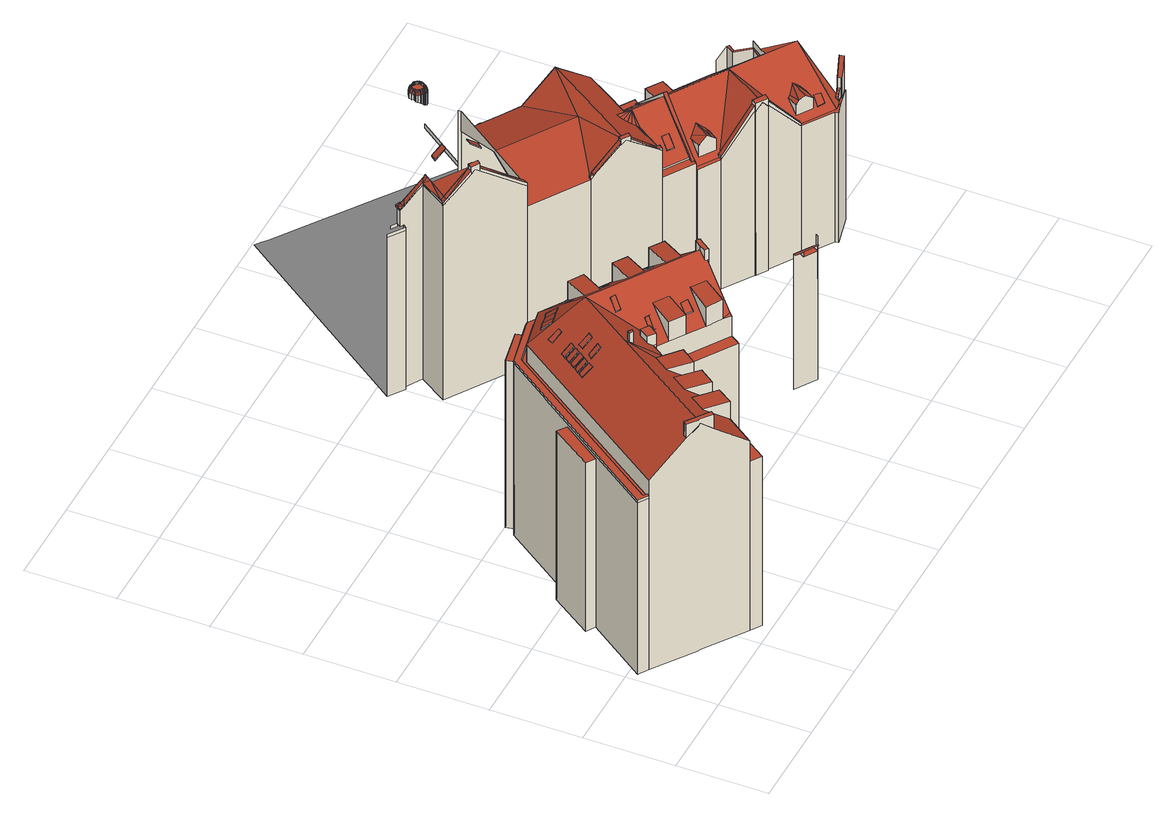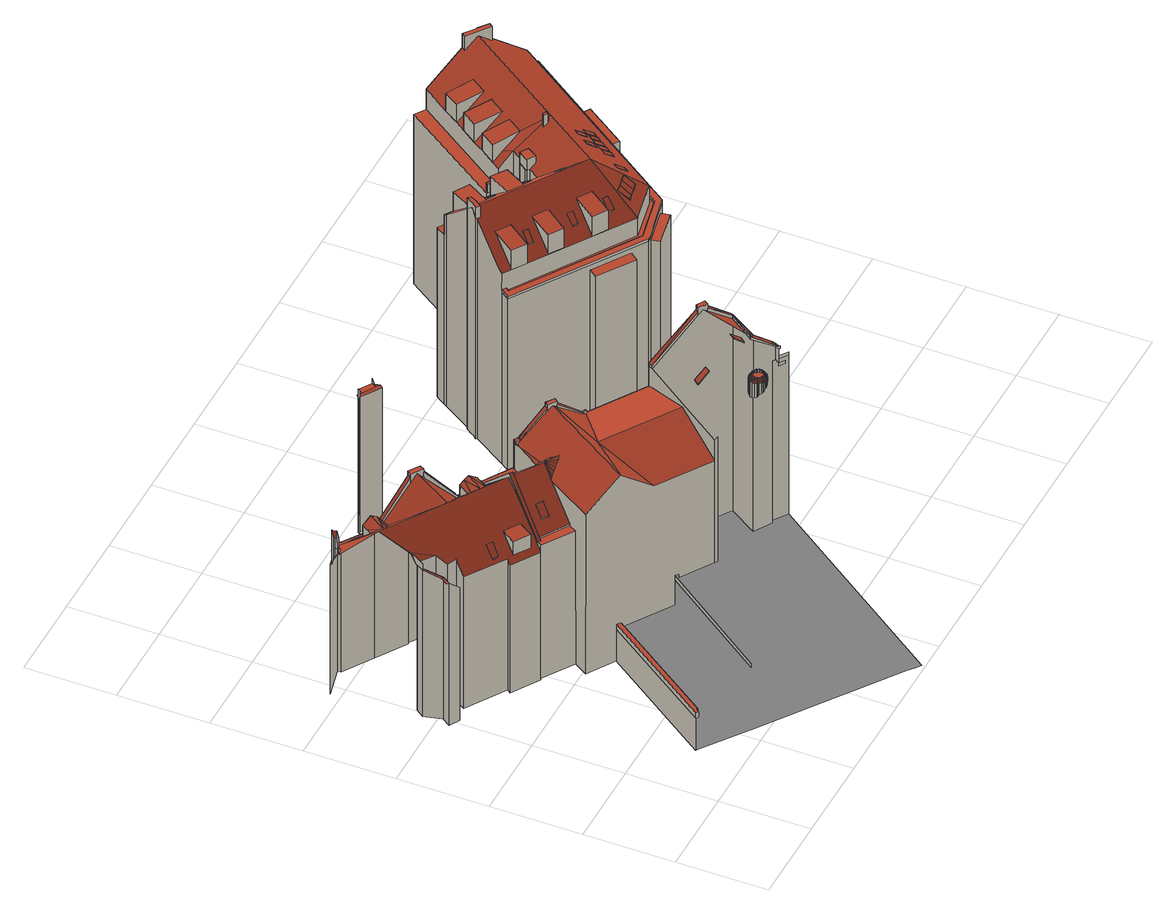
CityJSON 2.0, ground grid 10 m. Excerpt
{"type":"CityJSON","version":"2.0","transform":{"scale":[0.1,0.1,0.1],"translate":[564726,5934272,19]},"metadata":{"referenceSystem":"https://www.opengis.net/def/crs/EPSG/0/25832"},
"CityObjects":{
"building1":{"type":"Building","attributes":{"Grundfläche 2D":"486.842414","Grundhöhe NN":"19.525"},"children":["building1-1","building1-2","building1-3","building1-4","building1-5","building1-6","building1-7","building1-8","building1-9","building1-10","building1-11","building1-12","building1-13","building1-14","building1-15","building1-16","building1-17","building1-18","building1-19","building1-20","building1-21","building1-22","building1-23","building1-24","building1-25","building1-26","building1-27","building1-28","building1-29","building1-30"],"geometry":[{"type":"Solid","lod":"3","boundaries":[[[[0,1,2,3,4,5,6,7,8,9,10,11,12,13,14,15,16,17,18]],[[19,20,21]],[[22,23,24,25,26,21,20,27,28,29,30,31,32,33]],[[34,35,36,29]],[[29,36,37,38,39,31,30]],[[40,31,39]],[[40,41,42,43,44,45,46,47,31]],[[48,49,50,47,46,45,51,52,53,54]],[[50,55,56,57,58]],[[47,50,58,57]],[[59,60,61,62,63]],[[60,59,32,31,47,57]],[[64,65,66,67,68,69,70,71,72,73]],[[74,75,76,77,78,79]],[[80,81,82,83]],[[84,85,86,87,88,89,90]],[[91,92,93,94]],[[95,96,97,98]],[[59,33,32]],[[63,62,23,22]],[[33,59,63,22]],[[99,100,101,102,8,7,6,5]],[[71,70,10,9]],[[70,69,11,10]],[[69,68,67,13,12,11]],[[65,15,14,13,67,66]],[[65,64,16,15]],[[103,104,105,0,18,17]],[[105,106,107,2,1,0]],[[107,108,109,4,3,2]],[[109,99,5,4]],[[19,21,26,25,24,23,88,87,86]],[[19,86,110,111,20]],[[27,20,111,112]],[[28,27,112,113]],[[114,115,35,34,29,28,113,116]],[[36,35,115,117]],[[103,17,38,37,36,117,118]],[[64,73,39,38,17,16]],[[39,73,72,40]],[[9,8,42,41,40,72,71]],[[119,77,52,51,45,44,43,42,8,102,120,121,122]],[[75,123,56,55,50,49,48,54,53,52,77,76]],[[56,123,75,124,125,57]],[[60,57,125,126]],[[61,60,126,127]],[[23,62,61,127,128,88]],[[83,82,129,130]],[[80,83,130,131]],[[81,80,131,132]],[[133,90,89,88,128,134]],[[84,90,133,135]],[[86,85,84,135,136,110]],[[93,92,137,138]],[[94,93,138,139]],[[91,94,139,140]],[[95,98,141,142]],[[96,95,142,143]],[[97,96,143,144]],[[145,120,102,101,100,99,146,147]],[[148,105,104,103,118,149]],[[91,140,150,151,107,106,105,148,137,92]],[[141,98,97,144,152,109,108,107,151,153]],[[81,132,146,99,109,152,129,82]],[[78,77,119,154]],[[79,78,154,155]],[[75,74,79,155,124]],[[152,144,143,142,141,153,151,150,140,139,138,137,148,149,118,117,115,114,116,113,112,111,110,136,135,133,134,128,127,126,125,124,155,154,119,122,121,120,145,147,146,132,131,130,129]]]],"semantics":{"surfaces":[{"type":"RoofSurface"},{"type":"WallSurface"},{"type":"GroundSurface"}],"values":[[0,0,0,0,0,0,0,0,0,0,0,0,0,0,0,0,0,0,1,1,1,1,1,1,1,1,1,1,1,1,1,1,1,1,1,1,1,1,1,1,1,1,1,1,1,1,1,1,1,1,1,1,1,1,1,1,1,1,1,1,1,1,1,1,1,1,1,2]]}}]},
"building1-1":{"type":"BuildingInstallation","parents":["building1"],"geometry":[{"type":"MultiSurface","lod":"3","boundaries":[[[156,157,123,158]],[[76,158,123,75]],[[156,158,76,159]],[[157,156,159,74]],[[74,75,123,157]]],"semantics":{"surfaces":[{"type":"RoofSurface"},{"type":"WallSurface"}],"values":[0,1,1,1,1]}}]},
"building1-2":{"type":"BuildingInstallation","parents":["building1"],"geometry":[{"type":"MultiSurface","lod":"3","boundaries":[[[160,161,162,163]],[[164,165,161,160]],[[166,167,163,162]],[[165,166,162,161]]],"semantics":{"surfaces":[{"type":"RoofSurface"},{"type":"WallSurface"}],"values":[0,1,1,1]}}]},
"building1-3":{"type":"BuildingInstallation","parents":["building1"],"geometry":[{"type":"MultiSurface","lod":"3","boundaries":[[[168,160,163,169]],[[170,164,160,168]],[[167,171,169,163]]],"semantics":{"surfaces":[{"type":"RoofSurface"},{"type":"WallSurface"}],"values":[0,1,1]}}]},
"building1-4":{"type":"BuildingInstallation","parents":["building1"],"geometry":[{"type":"MultiSurface","lod":"3","boundaries":[[[172,173,174,175]],[[175,174,176,177]],[[177,178,172,175]],[[178,179,173,172]],[[174,173,179,176]]],"semantics":{"surfaces":[{"type":"RoofSurface"},{"type":"WallSurface"}],"values":[0,1,1,1,1]}}]},
"building1-5":{"type":"BuildingInstallation","parents":["building1"],"geometry":[{"type":"MultiSurface","lod":"3","boundaries":[[[180,181,182,183]],[[184,185,183,182]],[[186,184,182,181]],[[180,187,186,181]],[[180,183,185,187]]],"semantics":{"surfaces":[{"type":"RoofSurface"},{"type":"WallSurface"}],"values":[0,1,1,1,1]}}]},
"building1-6":{"type":"BuildingInstallation","parents":["building1"],"geometry":[{"type":"MultiSurface","lod":"3","boundaries":[[[188,189,190,191]],[[189,188,192,193]],[[191,190,194,195]],[[188,191,195,192]],[[190,189,193,194]]],"semantics":{"surfaces":[{"type":"RoofSurface"},{"type":"WallSurface"}],"values":[0,1,1,1,1]}}]},
"building1-7":{"type":"BuildingInstallation","parents":["building1"],"geometry":[{"type":"MultiSurface","lod":"3","boundaries":[[[196,168,169,197]],[[198,170,168,196]],[[171,199,197,169]],[[199,198,196,197]]],"semantics":{"surfaces":[{"type":"RoofSurface"},{"type":"WallSurface"}],"values":[0,1,1,1]}}]},
"building1-8":{"type":"BuildingInstallation","parents":["building1"],"geometry":[{"type":"MultiSurface","lod":"3","boundaries":[[[200,201,202,203]],[[201,200,204,205]],[[203,202,206,207]],[[200,203,207,204]],[[202,201,205,206]]],"semantics":{"surfaces":[{"type":"RoofSurface"},{"type":"WallSurface"}],"values":[0,1,1,1,1]}}]},
"building1-9":{"type":"BuildingInstallation","parents":["building1"],"geometry":[{"type":"MultiSurface","lod":"3","boundaries":[[[208,209,210,211,212]],[[213,214,212,211]],[[214,215,208,212]],[[210,209,208,215,216]],[[216,213,211,210]]],"semantics":{"surfaces":[{"type":"RoofSurface"},{"type":"WallSurface"}],"values":[0,1,1,1,1]}}]},
"building1-10":{"type":"BuildingInstallation","parents":["building1"],"geometry":[{"type":"MultiSurface","lod":"3","boundaries":[[[217,218,219,220]],[[219,218,26,21]],[[21,220,219]],[[218,217,26]]],"semantics":{"surfaces":[{"type":"RoofSurface"},{"type":"WallSurface"}],"values":[0,1,1,1]}}]},
"building1-11":{"type":"BuildingInstallation","parents":["building1"],"geometry":[{"type":"MultiSurface","lod":"3","boundaries":[[[221,222,223,224,225]],[[222,63,59,226,223]],[[224,223,226,227]],[[224,227,60,61,225]],[[61,62,63,222,221,225]]],"semantics":{"surfaces":[{"type":"RoofSurface"},{"type":"WallSurface"}],"values":[0,1,1,1,1]}}]},
"building1-12":{"type":"BuildingInstallation","parents":["building1"],"geometry":[{"type":"MultiSurface","lod":"3","boundaries":[[[228,229,230,231]],[[231,230,232,233]],[[228,231,233,234]],[[229,228,234,235]],[[230,229,235,232]]],"semantics":{"surfaces":[{"type":"RoofSurface"},{"type":"WallSurface"}],"values":[0,1,1,1,1]}}]},
"building1-13":{"type":"BuildingInstallation","parents":["building1"],"geometry":[{"type":"MultiSurface","lod":"3","boundaries":[[[236,237,238,239]],[[240,241,237,236]],[[239,238,242,243]],[[236,239,243,240]],[[241,242,238,237]]],"semantics":{"surfaces":[{"type":"RoofSurface"},{"type":"WallSurface"}],"values":[0,1,1,1,1]}}]},
"building1-14":{"type":"BuildingInstallation","parents":["building1"],"geometry":[{"type":"MultiSurface","lod":"3","boundaries":[[[244,245,246,247]],[[244,247,50,55]],[[58,245,244,55]],[[247,246,50]]],"semantics":{"surfaces":[{"type":"RoofSurface"},{"type":"WallSurface"}],"values":[0,1,1,1]}}]},
"building1-15":{"type":"BuildingInstallation","parents":["building1"],"geometry":[{"type":"MultiSurface","lod":"3","boundaries":[[[248,249,250,251,252,253]],[[254,255,256,253,252,251]],[[256,257,248,253]],[[257,258,259,250,249,248]],[[259,254,251,250]]],"semantics":{"surfaces":[{"type":"RoofSurface"},{"type":"WallSurface"}],"values":[0,1,1,1,1]}}]},
"building1-16":{"type":"BuildingInstallation","parents":["building1"],"geometry":[{"type":"MultiSurface","lod":"3","boundaries":[[[260,261,262,263]],[[262,261,264,265]],[[263,262,265,266]],[[260,263,266,267]],[[261,260,267,264]]],"semantics":{"surfaces":[{"type":"RoofSurface"},{"type":"WallSurface"}],"values":[0,1,1,1,1]}}]},
"building1-17":{"type":"BuildingInstallation","parents":["building1"],"geometry":[{"type":"MultiSurface","lod":"3","boundaries":[[[268,269,270,271]],[[271,270,272,273]],[[268,271,273,274]],[[269,268,274,275]],[[270,269,275,272]]],"semantics":{"surfaces":[{"type":"RoofSurface"},{"type":"WallSurface"}],"values":[0,1,1,1,1]}}]},
"building1-18":{"type":"BuildingInstallation","parents":["building1"],"geometry":[{"type":"MultiSurface","lod":"3","boundaries":[[[276,277,278,279]],[[279,278,280,281]],[[276,279,281,282]],[[277,276,282,283]],[[278,277,283,280]]],"semantics":{"surfaces":[{"type":"RoofSurface"},{"type":"WallSurface"}],"values":[0,1,1,1,1]}}]},
"building1-19":{"type":"BuildingInstallation","parents":["building1"],"geometry":[{"type":"MultiSurface","lod":"3","boundaries":[[[284,285,286,287]],[[287,286,288,289]],[[284,287,289,290]],[[285,284,290,291]],[[286,285,291,288]]],"semantics":{"surfaces":[{"type":"RoofSurface"},{"type":"WallSurface"}],"values":[0,1,1,1,1]}}]},
"building1-20":{"type":"BuildingInstallation","parents":["building1"],"geometry":[{"type":"MultiSurface","lod":"3","boundaries":[[[292,293,294,295]],[[293,292,296,297]],[[298,299,295,294]],[[292,295,299,296]],[[297,298,294,293]]],"semantics":{"surfaces":[{"type":"RoofSurface"},{"type":"WallSurface"}],"values":[0,1,1,1,1]}}]},
"building1-21":{"type":"BuildingInstallation","parents":["building1"],"geometry":[{"type":"MultiSurface","lod":"3","boundaries":[[[300,301,302,303]],[[302,301,304]],[[300,303,305]],[[301,300,305,304]]],"semantics":{"surfaces":[{"type":"RoofSurface"},{"type":"WallSurface"}],"values":[0,1,1,1]}}]},
"building1-22":{"type":"BuildingInstallation","parents":["building1"],"geometry":[{"type":"MultiSurface","lod":"3","boundaries":[[[306,307,308,309]],[[307,54,308]],[[309,53,306]],[[307,306,53,54]]],"semantics":{"surfaces":[{"type":"RoofSurface"},{"type":"WallSurface"}],"values":[0,1,1,1]}}]},
"building1-23":{"type":"BuildingInstallation","parents":["building1"],"geometry":[{"type":"MultiSurface","lod":"3","boundaries":[[[310,311,312,313]],[[311,314,312]],[[313,315,310]],[[311,310,315,314]]],"semantics":{"surfaces":[{"type":"RoofSurface"},{"type":"WallSurface"}],"values":[0,1,1,1]}}]},
"building1-24":{"type":"BuildingInstallation","parents":["building1"],"geometry":[{"type":"MultiSurface","lod":"3","boundaries":[[[316,317,318,319]],[[319,318,24,25]],[[316,319,25]],[[318,317,24]]],"semantics":{"surfaces":[{"type":"RoofSurface"},{"type":"WallSurface"}],"values":[0,1,1,1]}}]},
"building1-25":{"type":"BuildingInstallation","parents":["building1"],"geometry":[{"type":"MultiSurface","lod":"3","boundaries":[[[320,321,322,323,324,325,326,327,328]],[[28,29,34,35,322,321,320,328]],[[35,36,329,324,323,322]],[[325,324,329,30]],[[326,325,30,330]],[[330,27,28,328,327,326]]],"semantics":{"surfaces":[{"type":"RoofSurface"},{"type":"WallSurface"}],"values":[0,1,1,1,1,1]}}]},
"building1-26":{"type":"BuildingInstallation","parents":["building1"],"geometry":[{"type":"MultiSurface","lod":"3","boundaries":[[[331,332,333,334]],[[334,333,335,336]],[[331,334,336,337]],[[332,331,337,338]],[[333,332,338,335]]],"semantics":{"surfaces":[{"type":"RoofSurface"},{"type":"WallSurface"}],"values":[0,1,1,1,1]}}]},
"building1-27":{"type":"BuildingInstallation","parents":["building1"],"geometry":[{"type":"MultiSurface","lod":"3","boundaries":[[[339,340,341,342]],[[49,341,340]],[[339,342,48]],[[48,49,340,339]]],"semantics":{"surfaces":[{"type":"RoofSurface"},{"type":"WallSurface"}],"values":[0,1,1,1]}}]},
"building1-28":{"type":"BuildingInstallation","parents":["building1"],"geometry":[{"type":"MultiSurface","lod":"3","boundaries":[[[343,344,345,346]],[[346,345,347,348]],[[345,344,349,347]],[[348,350,343,346]],[[350,349,344,343]]],"semantics":{"surfaces":[{"type":"RoofSurface"},{"type":"WallSurface"}],"values":[0,1,1,1,1]}}]},
"building1-29":{"type":"BuildingInstallation","parents":["building1"],"geometry":[{"type":"MultiSurface","lod":"3","boundaries":[[[351,352,353,354]],[[355,353,352]],[[356,351,354]],[[352,351,356,355]]],"semantics":{"surfaces":[{"type":"RoofSurface"},{"type":"WallSurface"}],"values":[0,1,1,1]}}]},
"building1-30":{"type":"BuildingInstallation","parents":["building1"],"geometry":[{"type":"MultiSurface","lod":"3","boundaries":[[[357,358,359,360,361,362]],[[43,44,45,51,360,359,358,357]],[[51,363,361,360]],[[364,362,361,363,46]],[[364,43,357,362]]],"semantics":{"surfaces":[{"type":"RoofSurface"},{"type":"WallSurface"}],"values":[0,1,1,1,1]}}]},
"building2":{"type":"Building","attributes":{"Grundfläche 2D":"816.732423","Grundhöhe NN":"19.442"},"children":["building2-1","building2-2","building2-3","building2-4","building2-5","building2-6","building2-7","building2-8","building2-9","building2-10","building2-11","building2-12","building2-13"],"geometry":[{"type":"MultiSurface","lod":"3","boundaries":[[[365,366,367,368]],[[366,365,369,370]],[[371,372,373]],[[371,373,374,375,376]],[[366,377,378,367]],[[379,380,381]],[[377,366,370,382]],[[383,384,385,386]],[[381,380,384,387]],[[374,379,381,387,378,377,382,375]],[[388,373,372,389]],[[390,374,373,388,391]],[[392,389,372,371,376,393,394,395]],[[396,397,394,393]],[[398,399,400,401,394,397]],[[402,403,404,405,395,394,401,400]],[[397,406,407,408,409,399,398]],[[410,411,408,407,406,397,396,412,413,414]],[[415,413,412,416]],[[403,402,417,418,419]],[[420,410,414,421,422]],[[423,424,422,421,414,413,425,426]],[[400,399,427,428,402]],[[399,409,408,429,430]],[[431,415,416,432]],[[433,434,435,426,425,413,415,431,436]],[[424,437,422]],[[423,426,435,434,438,439]],[[396,393,376,375,382,370,369,440,441,442,443,444,445,446,447,448,449,450,451,452,453,454,455,456,457,458,432,416,412]],[[411,410,420,422,437,459,460,461,462,463,464,465,466,467,468,469,470,471,472,473,430,429,408]],[[474,461,460]],[[474,462,461]],[[474,460,459]],[[474,459,437]],[[474,437,424]],[[474,464,463]],[[463,462,474]],[[474,465,464]],[[474,466,465]],[[438,475,476,477,474,424,423,439]],[[474,467,466]],[[474,468,467]],[[469,468,474]],[[470,469,474,478]],[[427,399,430]],[[451,450,479,480,481,482,483,484,485,417,402,428,427,430,473,472]],[[436,431,432,458,457,456,455,454,453,486,487,488,489,490,476,475,438,434,433]],[[491,470,478,474,477,476,490,492]],[[482,493,494,483]],[[452,451,472,471,470,491,495,496]],[[490,489,497,495,491,492]],[[496,486,453,452]],[[497,489,488,487,486,496,495]],[[498,479,450,449]]],"semantics":{"surfaces":[{"type":"WallSurface"},{"type":"RoofSurface"},{"type":"GroundSurface"}],"values":[0,0,1,0,0,1,0,0,0,0,1,1,0,0,1,0,1,0,0,0,1,0,1,1,0,1,1,0,2,1,1,1,1,1,1,1,1,1,1,1,1,1,1,0,1,0,0,1,0,0,0,0,1,0]}}]},
"building2-1":{"type":"BuildingInstallation","parents":["building2"],"geometry":[{"type":"MultiSurface","lod":"3","boundaries":[[[499,500,501]],[[500,502,501]],[[503,504,505]],[[504,499,505]],[[506,507,503]],[[507,504,503]],[[508,509,504,507]],[[510,509,508]],[[511,512,510]],[[512,509,510]],[[513,514,511]],[[514,512,511]],[[512,515,509]],[[516,500,499]],[[517,502,500]],[[505,499,501]],[[518,519,501,502]],[[520,506,503,505,501,519,390]],[[521,510,508,507,506,520,522]],[[521,523,513,511,510]],[[523,524,514,513]],[[512,514,524,380]],[[380,381,515,512]],[[381,379,374,504,509,515]],[[374,373,371,516,499,504]],[[371,372,517,500,516]]],"semantics":{"surfaces":[{"type":"RoofSurface"},{"type":"WallSurface"}],"values":[0,0,0,0,0,0,0,0,0,0,0,0,0,0,0,0,1,1,1,1,1,1,1,1,1,1]}}]},
"building2-2":{"type":"BuildingInstallation","parents":["building2"],"geometry":[{"type":"MultiSurface","lod":"3","boundaries":[[[525,526,527,528,529,530]],[[372,389,392,531,528,527,517]],[[531,532,529,528]],[[529,532,533,388,391,518,502,526,525,530]],[[502,517,527,526]]],"semantics":{"surfaces":[{"type":"RoofSurface"},{"type":"WallSurface"}],"values":[0,1,1,1,1]}}]},
"building2-3":{"type":"BuildingInstallation","parents":["building2"],"geometry":[{"type":"MultiSurface","lod":"3","boundaries":[[[534,532,531]],[[534,531,535]],[[535,531,392,395]],[[395,405,534,535]],[[405,533,532,534]]],"semantics":{"surfaces":[{"type":"RoofSurface"},{"type":"WallSurface"}],"values":[0,0,1,1,1]}}]},
"building2-4":{"type":"BuildingInstallation","parents":["building2"],"geometry":[{"type":"MultiSurface","lod":"3","boundaries":[[[536,537,538,539]],[[539,538,540,541]],[[536,539,541,542]],[[537,536,542,543]],[[538,537,543,540]]],"semantics":{"surfaces":[{"type":"RoofSurface"},{"type":"WallSurface"}],"values":[0,1,1,1,1]}}]},
"building2-5":{"type":"BuildingInstallation","parents":["building2"],"geometry":[{"type":"MultiSurface","lod":"3","boundaries":[[[544,545,546,547,548]],[[545,544,549,550]],[[551,546,545,550]],[[551,552,547,546]],[[552,553,549,544,548,547]]],"semantics":{"surfaces":[{"type":"RoofSurface"},{"type":"WallSurface"}],"values":[0,1,1,1,1]}}]},
"building2-6":{"type":"BuildingInstallation","parents":["building2"],"geometry":[{"type":"MultiSurface","lod":"3","boundaries":[[[554,555,556,557,558,559]],[[556,560,561,557]],[[555,554,559,562,563]],[[563,564,556,555]],[[398,565,560,556,564]],[[565,397,561,560]],[[561,397,406,407,558,557]]],"semantics":{"surfaces":[{"type":"RoofSurface"},{"type":"WallSurface"}],"values":[0,0,1,1,1,1,1]}}]},
"building2-7":{"type":"BuildingInstallation","parents":["building2"],"geometry":[{"type":"MultiSurface","lod":"3","boundaries":[[[566,567,568,569,570,571,572,573,574,575,576,577,578,579,580,581,582,583,584,585,586,587,588,589,590,591,592,593,594,595,596,597,598,599,600,601,602]],[[603,604,605,606]],[[607,603,606,608]],[[609,607,608,610]],[[611,609,610,612]],[[604,613,614,605]],[[615,616,617,618]],[[619,615,618,620]],[[621,619,620,622]],[[613,621,622,614]],[[623,611,612,624]],[[625,623,624,626]],[[627,625,626,628]],[[629,627,628,630]],[[631,629,630,632]],[[633,631,632,634]],[[635,633,634,636]],[[637,635,636,638]],[[639,637,638,640]],[[641,639,640,642]],[[643,641,642,644]],[[645,643,644,646]],[[647,645,646,648]],[[649,647,648,650]],[[651,649,650,652]],[[653,651,652,654]],[[655,653,654,656]],[[657,655,656,658]],[[659,657,658,660]],[[661,659,660,662]],[[663,661,662,664]],[[665,663,664,666]],[[667,665,666,668]],[[669,667,668,670]],[[671,669,670,672]],[[673,671,672,674]],[[675,673,674,676]],[[616,675,676,617]],[[598,629,631,599]],[[597,627,629,598]],[[625,627,597,596]],[[595,623,625,596]],[[611,623,595,594]],[[600,599,631,633]],[[635,637,602,601]],[[566,602,637,639]],[[600,633,635,601]],[[566,639,641,567]],[[585,616,615,586]],[[587,586,615,619]],[[588,587,619,621]],[[588,621,613,589]],[[590,589,613,604]],[[647,649,571,570]],[[569,645,647,570]],[[641,643,568,567]],[[569,568,643,645]],[[673,675,584,583]],[[585,584,675,616]],[[671,673,583,582]],[[581,669,671,582]],[[577,661,663,578]],[[665,579,578,663]],[[580,667,669,581]],[[665,667,580,579]],[[659,661,577,576]],[[573,653,655,574]],[[575,574,655,657]],[[572,651,653,573]],[[571,649,651,572]],[[575,657,659,576]],[[592,607,609,593]],[[594,593,609,611]],[[603,607,592,591]],[[590,604,603,591]],[[677,678,606,605]],[[678,679,608,606]],[[679,680,610,608]],[[612,610,680,681]],[[682,624,612,681]],[[682,683,626,624]],[[683,684,628,626]],[[684,685,630,628]],[[632,630,685,686]],[[686,687,634,632]],[[687,688,636,634]],[[688,689,638,636]],[[689,690,640,638]],[[690,691,642,640]],[[691,692,644,642]],[[692,693,646,644]],[[693,694,648,646]],[[694,695,650,648]],[[695,696,652,650]],[[696,697,654,652]],[[697,698,656,654]],[[698,699,658,656]],[[699,700,660,658]],[[662,660,700,701]],[[701,702,664,662]],[[666,664,702,703]],[[703,704,668,666]],[[670,668,704,705]],[[705,706,672,670]],[[706,707,674,672]],[[676,674,707,708]],[[708,709,617,676]],[[709,710,618,617]],[[710,711,620,618]],[[711,712,622,620]],[[712,713,614,622]],[[713,677,605,614]]],"semantics":{"surfaces":[{"type":"RoofSurface"},{"type":"WallSurface"}],"values":[0,0,0,0,0,0,0,0,0,0,0,0,0,0,0,0,0,0,0,0,0,0,0,0,0,0,0,0,0,0,0,0,0,0,0,0,0,0,1,1,1,1,1,1,1,1,1,1,1,1,1,1,1,1,1,1,1,1,1,1,1,1,1,1,1,1,1,1,1,1,1,1,1,1,1,1,1,1,1,1,1,1,1,1,1,1,1,1,1,1,1,1,1,1,1,1,1,1,1,1,1,1,1,1,1,1,1,1,1,1,1,1]}}]},
"building2-8":{"type":"BuildingInstallation","parents":["building2"],"geometry":[{"type":"MultiSurface","lod":"3","boundaries":[[[714,715,716,717,718,719,720]],[[408,411,721,718,717,716,558,407]],[[721,722,719,718]],[[429,409,562,559,715,714,720,719,722,723]],[[559,558,716,715]]],"semantics":{"surfaces":[{"type":"RoofSurface"},{"type":"WallSurface"}],"values":[0,1,1,1,1]}}]},
"building2-9":{"type":"BuildingInstallation","parents":["building2"],"geometry":[{"type":"MultiSurface","lod":"3","boundaries":[[[721,410,724,722]],[[410,725,726,727,728]],[[410,728,724]],[[410,721,411]],[[725,410,414]],[[726,725,414,421]],[[421,420,728,729,723,722,724,728,727,726]]],"semantics":{"surfaces":[{"type":"RoofSurface"},{"type":"WallSurface"}],"values":[0,0,0,1,1,1,1]}}]},
"building2-10":{"type":"BuildingInstallation","parents":["building2"],"geometry":[{"type":"MultiSurface","lod":"3","boundaries":[[[730,731,732,733,734,735]],[[736,737,735,734,733]],[[737,738,730,735]],[[738,739,732,731,730]],[[739,736,733,732]]],"semantics":{"surfaces":[{"type":"RoofSurface"},{"type":"WallSurface"}],"values":[0,1,1,1,1]}}]},
"building2-11":{"type":"BuildingInstallation","parents":["building2"],"geometry":[{"type":"MultiSurface","lod":"3","boundaries":[[[740,741,433,742,743,744,745,746]],[[747,744,743,748,488,749,750]],[[742,433,434,438,475,476,490,489,488,748,743]],[[477,751,752,439,435,741,740,746,745,744,747,750,749,497,492,753]]],"semantics":{"surfaces":[{"type":"RoofSurface"},{"type":"WallSurface"}],"values":[0,0,1,1]}}]},
"building2-12":{"type":"BuildingInstallation","parents":["building2"],"geometry":[{"type":"MultiSurface","lod":"3","boundaries":[[[754,755,756,757,758,759]],[[760,761,762,759,758,757]],[[762,763,754,759]],[[763,764,765,756,755,754]],[[765,760,757,756]]],"semantics":{"surfaces":[{"type":"RoofSurface"},{"type":"WallSurface"}],"values":[0,1,1,1,1]}}]},
"building2-13":{"type":"BuildingInstallation","parents":["building2"],"geometry":[{"type":"MultiSurface","lod":"3","boundaries":[[[766,767,768,769,770,771]],[[772,766,771,498]],[[769,768,773,480]],[[480,479,770,769]],[[479,498,771,770]]],"semantics":{"surfaces":[{"type":"RoofSurface"},{"type":"WallSurface"}],"values":[0,1,1,1,1]}}]},
"building3":{"type":"Building","attributes":{"Grundfläche 2D":"1401.666564","Grundhöhe NN":"19.323"},"geometry":[{"type":"MultiSurface","lod":"3","boundaries":[[[774,775,776,777,778]],[[779,777,776]],[[776,775,774,780,781]],[[782,783,784,785,786,787,779,776,781]],[[786,785,784,783,788,789]],[[783,790,791,792,788]]],"semantics":{"surfaces":[{"type":"WallSurface"},{"type":"RoofSurface"}],"values":[0,1,1,1,0,0]}}]},
"building4":{"type":"Building","attributes":{"Grundfläche 2D":"1218.550991","Grundhöhe NN":"19.178"},"children":["building4-1","building4-2","building4-3","building4-4","building4-5","building4-6","building4-7","building4-8","building4-9","building4-10"],"geometry":[{"type":"MultiSurface","lod":"3","boundaries":[[[793,794,795,796,797]],[[795,794,798,799]],[[800,795,799,801]],[[802,476,803,804,805,797,796,806]],[[807,808,809,810,798,794,793,797,805,804,803,476,811,812,813,814]],[[815,800,801,816]],[[817,818,802,806,796,795,800,815,819]],[[819,815,816,820]],[[821,817,819,820,822]],[[823,821,822,824]],[[825,823,824,826]],[[827,802,818,817,821,823,825,828]],[[829,825,826,830]],[[829,831,832,833,828,825]],[[828,833,834,802,827]],[[812,835,836,813]],[[831,829,830,837]],[[476,802,834]],[[835,838,839,836]],[[838,835,812,811,476,834,840,841,842,843,844]],[[838,844,845,839]],[[846,832,831,837,847]],[[848,833,832,846,849]],[[850,851,834,833,848]],[[852,848,849,846]],[[843,842,853,854]],[[844,843,854,845]],[[842,841,855,853]],[[841,856,857,855]],[[841,840,856]],[[834,858,840]],[[840,859,856]],[[856,860,861,857]],[[862,859,840,858,863]],[[860,856,859,862]],[[860,864,865,861]],[[860,862,866,864]],[[864,867,868,865]],[[867,869,870,868]],[[867,864,866,871]]],"semantics":{"surfaces":[{"type":"RoofSurface"},{"type":"WallSurface"}],"values":[0,1,1,0,1,1,0,1,1,1,1,0,1,0,0,1,1,0,1,0,1,1,0,0,0,1,1,1,1,0,0,0,1,1,0,1,0,1,1,0]}}]},
"building4-1":{"type":"BuildingInstallation","parents":["building4"],"geometry":[{"type":"MultiSurface","lod":"3","boundaries":[[[872,873,874,875,876]],[[877,878,872,879]],[[878,873,872]],[[880,881,879,882]],[[881,877,879]],[[872,876,883,884,885,882,879]],[[880,882,885]],[[883,876,875,874,886]]],"semantics":{"surfaces":[{"type":"RoofSurface"},{"type":"WallSurface"}],"values":[0,0,0,0,0,1,1,1]}}]},
"building4-2":{"type":"BuildingInstallation","parents":["building4"],"geometry":[{"type":"MultiSurface","lod":"3","boundaries":[[[887,888,889,890,891,892]],[[893,806,894,889,888,887]],[[889,894,796,795,800,891,890]],[[800,815,892,891]]],"semantics":{"surfaces":[{"type":"RoofSurface"},{"type":"WallSurface"}],"values":[0,1,1,1]}}]},
"building4-3":{"type":"BuildingInstallation","parents":["building4"],"geometry":[{"type":"MultiSurface","lod":"3","boundaries":[[[895,896,897,898]],[[817,821,896,895,819]],[[896,821,823,899,900,897]],[[818,893,887,898,897,900,901]],[[895,898,887,892,815,819]]],"semantics":{"surfaces":[{"type":"RoofSurface"},{"type":"WallSurface"}],"values":[0,1,1,1,1]}}]},
"building4-4":{"type":"BuildingInstallation","parents":["building4"],"geometry":[{"type":"MultiSurface","lod":"3","boundaries":[[[899,902,903,904,900]],[[823,825,902,899]],[[825,828,905,903,902]],[[905,827,901,900,904,903]]],"semantics":{"surfaces":[{"type":"RoofSurface"},{"type":"WallSurface"}],"values":[0,1,1,1]}}]},
"building4-5":{"type":"BuildingInstallation","parents":["building4"],"geometry":[{"type":"MultiSurface","lod":"3","boundaries":[[[906,907,908,909]],[[910,908,907]],[[906,909,911]],[[907,906,911,910]]],"semantics":{"surfaces":[{"type":"RoofSurface"},{"type":"WallSurface"}],"values":[0,1,1,1]}}]},
"building4-6":{"type":"BuildingInstallation","parents":["building4"],"geometry":[{"type":"MultiSurface","lod":"3","boundaries":[[[912,913,914,915]],[[916,917,915,918]],[[917,912,915]],[[919,920,916,918,921]],[[919,922,923,920]],[[921,918,915,914,924,925,926]],[[926,922,919,921]],[[914,913,924]]],"semantics":{"surfaces":[{"type":"RoofSurface"},{"type":"WallSurface"}],"values":[0,0,0,0,0,1,1,1]}}]},
"building4-7":{"type":"BuildingInstallation","parents":["building4"],"geometry":[{"type":"MultiSurface","lod":"3","boundaries":[[[927,928,929,930]],[[930,929,931,932]],[[928,927,933,934]],[[929,928,934,931]],[[927,930,932,933]]],"semantics":{"surfaces":[{"type":"RoofSurface"},{"type":"WallSurface"}],"values":[0,1,1,1,1]}}]},
"building4-8":{"type":"BuildingInstallation","parents":["building4"],"geometry":[{"type":"MultiSurface","lod":"3","boundaries":[[[935,936,937,938]],[[939,940,938,937]],[[941,939,937,936]],[[935,938,940,942]],[[936,935,942,941]]],"semantics":{"surfaces":[{"type":"RoofSurface"},{"type":"WallSurface"}],"values":[0,1,1,1,1]}}]},
"building4-9":{"type":"BuildingInstallation","parents":["building4"],"geometry":[{"type":"MultiSurface","lod":"3","boundaries":[[[943,944,945,946,947]],[[943,948,949,944]],[[948,950,951,949]],[[952,951,950,953]],[[950,954,953]],[[851,955,956,954,950,948,943,947,946,957]],[[952,953,958]],[[958,959,960,850,852,945,944,949,951,952]]],"semantics":{"surfaces":[{"type":"RoofSurface"},{"type":"WallSurface"}],"values":[0,0,0,0,0,1,1,1]}}]},
"building4-10":{"type":"BuildingInstallation","parents":["building4"],"geometry":[{"type":"MultiSurface","lod":"3","boundaries":[[[961,962,963,964,965,966,967,968]],[[967,969,957,946,968]],[[946,945,961,968]],[[961,945,852]],[[970,963,962,961,852,849]],[[970,971,965,964,963]]],"semantics":{"surfaces":[{"type":"RoofSurface"},{"type":"WallSurface"}],"values":[0,1,1,1,1,1]}}]}
},
"vertices":[
[339,209,229],[206,296,229],[203,298,229],[200,298,229],[145,286,229],[6,89,229],[8,88,229],[13,85,229],[17,82,229],[19,85,229],[15,88,229],[150,280,229],[151,280,229],[202,291,229],[203,289,229],[331,206,229],[328,202,229],[332,199,229],[337,207,229],[274,111,249],[276,114,251],[266,117,249],[197,164,250],[196,162,249],[214,151,249],[230,140,249],[249,127,249],[298,148,289],[299,147,289],[304,154,297],[300,157,297],[190,229,297],[202,178,264],[194,166,250],[305,156,295],[309,161,289],[308,162,289],[329,194,254],[332,199,249],[200,285,249],[152,275,249],[19,85,249],[17,82,249],[52,58,284],[62,50,294],[65,49,297],[68,53,297],[147,167,297],[152,76,249],[164,93,249],[172,105,249],[77,40,284],[111,17,249],[133,48,249],[144,65,249],[184,122,249],[190,131,249],[176,140,264],[175,128,259],[194,166,264],[186,155,264],[189,153,264],[196,162,264],[197,164,264],[328,202,226],[331,206,226],[203,289,226],[202,291,226],[151,280,226],[150,280,226],[15,88,226],[19,85,226],[152,275,226],[200,285,226],[200,124,223],[190,131,223],[188,128,223],[111,17,223],[123,9,223],[201,123,223],[43,162,222],[53,156,222],[85,201,222],[75,208,222],[267,100,223],[269,103,223],[274,111,223],[230,140,223],[196,162,223],[190,153,223],[189,151,223],[220,287,220],[260,261,220],[266,270,220],[227,296,220],[192,306,220],[152,298,220],[154,288,220],[194,296,220],[6,89,226],[8,88,226],[13,85,226],[17,82,226],[332,199,226],[337,207,226],[339,209,226],[206,296,226],[203,298,226],[200,298,226],[145,286,226],[274,111,5],[276,114,5],[298,148,5],[299,147,5],[305,156,5],[309,161,5],[304,154,5],[308,162,5],[332,199,5],[111,17,5],[17,82,5],[62,50,5],[65,49,5],[190,131,234],[190,131,5],[176,140,5],[186,155,5],[189,153,5],[196,162,5],[85,201,5],[75,208,5],[43,162,5],[53,156,5],[189,151,5],[190,153,5],[267,100,5],[269,103,5],[260,261,5],[266,270,5],[227,296,5],[220,287,5],[194,296,5],[192,306,5],[152,298,5],[154,288,5],[13,85,5],[6,89,5],[8,88,5],[339,209,5],[337,207,5],[206,296,5],[203,298,5],[145,286,5],[200,298,5],[123,9,5],[201,123,5],
[198,121,234],[200,124,234],[188,128,234],[198,121,223],
[175,269,260],[167,267,260],[170,256,270],[177,257,270],[175,269,259],[167,267,259],[170,256,269],[177,257,269],
[183,270,260],[185,259,270],[183,270,259],[185,259,269],
[155,162,304],[157,164,304],[153,167,304],[151,164,304],[153,167,292],[151,164,292],[155,162,289],[157,164,289],
[251,142,262],[256,150,270],[249,154,270],[244,147,262],[249,154,269],[244,147,261],[256,150,269],[251,142,261],
[131,220,262],[140,214,271],[144,219,271],[135,225,262],[131,220,261],[140,214,270],[144,219,270],[135,225,261],
[190,272,260],[193,260,270],[190,272,259],[193,260,269],
[136,227,262],[145,221,271],[149,226,271],[140,232,262],[136,227,261],[145,221,270],[149,226,270],[140,232,261],
[154,253,262],[151,248,262],[151,247,262],[160,241,271],[163,246,271],[160,241,270],[163,246,270],[154,253,261],[151,247,261],
[267,153,277],[249,127,274],[266,117,274],[283,143,277],
[196,162,278],[197,164,278],[188,170,278],[181,159,278],[189,153,278],[188,170,269],[181,159,269],
[210,264,261],[205,255,270],[210,252,270],[216,261,261],[210,252,269],[216,261,260],[210,264,260],[205,255,269],
[288,213,261],[282,205,270],[287,201,270],[293,210,261],[288,213,260],[282,205,269],[287,201,269],[293,210,260],
[184,122,272],[157,140,276],[146,123,276],[172,105,272],
[143,211,274],[149,207,280],[152,205,283],[156,210,284],[149,215,276],[147,217,274],[156,210,282],[149,215,275],[147,217,273],[143,211,273],[149,207,279],[152,205,282],
[250,238,261],[245,241,261],[239,233,270],[245,229,270],[245,241,260],[239,233,269],[245,229,269],[250,238,260],
[133,197,274],[142,191,283],[146,196,283],[137,202,274],[146,196,282],[137,202,273],[133,197,273],[142,191,282],
[120,204,262],[116,199,262],[125,192,271],[129,198,271],[125,192,270],[129,198,270],[120,204,261],[116,199,261],
[125,211,262],[121,206,262],[130,200,271],[134,205,271],[130,200,270],[134,205,270],[125,211,261],[121,206,261],
[208,168,260],[214,165,260],[220,174,270],[214,177,270],[208,168,259],[214,165,259],[220,174,269],[214,177,269],
[244,256,274],[228,266,274],[212,241,277],[227,230,277],[228,266,249],[244,256,249],
[133,48,272],[144,65,272],[118,83,276],[106,66,276],
[286,228,274],[271,238,274],[254,213,277],[270,203,277],[271,238,249],[286,228,249],
[247,166,277],[231,177,277],[214,151,274],[230,140,274],
[304,154,303],[305,156,303],[309,161,303],[308,162,303],[305,164,303],[300,157,303],[296,150,303],[298,148,303],[299,147,303],[305,164,289],[296,150,289],
[126,213,262],[135,206,271],[139,212,271],[130,218,262],[139,212,270],[130,218,261],[126,213,261],[135,206,270],
[152,76,272],[164,93,272],[138,112,276],[126,95,276],
[199,201,281],[204,198,281],[211,207,291],[205,210,291],[211,207,290],[205,210,290],[204,198,280],[199,201,280],
[322,205,274],[307,215,274],[290,189,277],[305,179,277],[307,215,249],[322,205,249],
[52,58,302],[62,50,302],[65,49,302],[77,40,302],[80,44,302],[55,62,302],[80,44,284],[55,62,284],
[283,485,209],[300,473,209],[300,473,213],[283,485,213],[283,485,4],[300,473,4],[301,433,254],[328,415,280],[304,437,254],[321,464,254],[321,464,4],[301,433,4],[302,476,209],[302,476,213],[302,476,236],[302,483,233],[299,478,233],[302,476,4],[296,487,213],[302,483,213],[302,483,209],[296,487,209],[299,478,213],[335,417,284],[332,413,284],[323,457,258],[335,418,284],[337,410,279],[382,380,4],[382,380,209],[382,380,235],[444,340,4],[444,340,209],[446,342,210],[502,380,231],[420,433,231],[385,385,211],[457,485,209],[457,485,235],[420,433,235],[385,385,235],[448,338,212],[474,321,237],[479,318,241],[480,323,240],[509,298,213],[483,315,237],[513,295,4],[513,295,175],[513,295,209],[512,294,175],[512,294,4],[457,485,78],[454,487,78],[454,487,238],[514,300,210],[516,299,209],[517,302,209],[517,302,177],[535,329,209],[516,299,175],[517,302,175],[516,447,209],[496,460,209],[481,322,241],[549,426,241],[545,273,175],[545,273,4],[548,276,175],[550,280,175],[548,282,175],[546,274,175],[533,332,212],[550,280,177],[548,282,177],[435,697,4],[442,692,4],[448,687,4],[505,647,4],[506,646,4],[547,617,4],[588,588,4],[638,552,4],[639,551,4],[642,549,4],[553,423,4],[583,404,4],[573,389,4],[607,367,4],[605,365,4],[601,359,4],[550,280,4],[548,276,4],[546,274,4],[531,336,214],[529,339,217],[528,343,219],[528,347,221],[528,350,223],[531,351,221],[534,351,219],[538,351,217],[541,351,214],[545,351,212],[549,351,209],[550,352,209],[568,380,209],[583,404,209],[553,423,237],[542,341,222],[563,301,201],[576,319,222],[573,321,222],[549,351,211],[553,423,45],[549,426,45],[496,460,45],[496,460,78],[496,460,83],[492,463,83],[492,463,78],[607,367,175],[605,365,175],[603,362,175],[601,359,175],[601,359,177],[568,380,177],[599,361,177],[585,583,78],[585,583,83],[568,380,175],[573,389,175],[599,361,175],[642,549,45],
[304,437,257],[304,431,260],[307,435,261],[331,420,284],[326,461,261],[321,464,257],[323,457,261],[329,465,261],[327,466,259],[309,478,241],[302,476,238],[305,481,237],[306,482,237],[302,483,235],[307,482,237],[303,485,236],[299,478,234],[301,433,257],[328,415,284],[331,420,280],[307,435,257],[329,465,258],[305,481,236],[327,466,256],[307,482,236],[303,485,233],
[335,418,289],[331,420,289],[328,415,289],[337,410,289],[340,414,289],[335,417,289],[337,410,283],[340,414,283],[340,414,280],
[385,385,239],[382,380,239],
[343,461,270],[353,454,280],[357,460,280],[348,467,270],[357,460,279],[348,467,269],[343,461,269],[353,454,279],
[389,444,262],[399,437,251],[404,443,251],[393,450,262],[390,445,262],[389,444,261],[399,437,250],[404,443,250],[393,450,261],[390,445,261],
[452,341,215],[450,342,213],[449,340,213],[448,338,213],[474,321,240],[477,325,240],[445,342,213],[444,340,213],[477,325,237],[450,342,212],[449,340,212],[445,342,210],
[405,509,291],[406,508,291],[406,507,291],[407,506,291],[408,505,291],[409,505,291],[410,504,291],[411,504,291],[412,504,291],[413,504,291],[414,505,291],[415,505,291],[416,506,291],[416,507,291],[417,508,291],[417,509,291],[418,510,291],[418,511,291],[418,512,291],[417,513,291],[417,514,291],[416,515,291],[415,516,291],[414,516,291],[414,517,291],[412,517,291],[411,517,291],[410,517,291],[409,517,291],[408,516,291],[407,516,291],[407,515,291],[406,514,291],[405,513,291],[405,512,291],[405,511,291],[405,510,291],[412,517,295],[414,517,295],[414,519,290],[413,520,290],[411,517,295],[411,520,290],[410,517,295],[410,520,290],[409,517,295],[408,519,290],[414,516,295],[416,519,290],[417,514,295],[417,513,295],[420,514,290],[419,515,290],[416,515,295],[418,517,290],[415,516,295],[417,518,290],[408,516,295],[407,519,290],[407,516,295],[406,518,290],[407,515,295],[404,517,290],[406,514,295],[403,516,290],[405,513,295],[403,514,290],[405,512,295],[402,513,290],[405,511,295],[402,511,290],[405,510,295],[402,510,290],[405,509,295],[402,508,290],[406,508,295],[403,507,290],[406,507,295],[404,505,290],[407,506,295],[405,504,290],[408,505,295],[406,503,290],[409,505,295],[407,502,290],[410,504,295],[409,502,290],[411,504,295],[410,501,290],[412,504,295],[412,501,290],[413,504,295],[414,502,290],[414,505,295],[415,502,290],[415,505,295],[416,503,290],[416,506,295],[418,504,290],[416,507,295],[419,505,290],[417,508,295],[420,506,290],[417,509,295],[420,508,290],[418,510,295],[421,509,290],[418,511,295],[421,511,290],[418,512,295],[420,513,290],[414,519,280],[413,520,281],[411,520,282],[410,520,283],[408,519,284],[407,519,284],[406,518,283],[404,517,283],[403,516,283],[403,514,283],[402,513,283],[402,511,284],[402,510,283],[402,508,282],[403,507,281],[404,505,280],[405,504,279],[406,503,278],[407,502,276],[409,502,275],[410,501,274],[412,501,273],[414,502,272],[415,502,271],[416,503,271],[418,504,270],[419,505,270],[420,506,270],[420,508,270],[421,509,271],[421,511,272],[420,513,272],[420,514,273],[419,515,275],[418,517,276],[417,518,277],[416,519,278],
[480,323,244],[477,325,244],[474,321,244],[479,318,244],[483,315,244],[486,319,244],[481,322,244],[483,315,240],[486,319,240],[486,319,237],
[505,306,220],[513,295,212],[516,299,212],[514,300,212],[512,302,213],[505,306,219],
[544,296,188],[547,301,194],[550,305,198],[543,309,198],[537,301,189],[537,301,188],[543,309,197],[537,301,187],[544,296,187],[550,305,197],
[548,282,180],[545,278,175],[550,280,180],[576,319,227],[573,321,227],[561,303,205],[560,301,203],[597,358,182],[601,359,179],[601,364,175],[599,361,179],[561,303,201],[560,301,199],[597,358,180],
[578,348,199],[583,356,190],[584,357,189],[577,362,188],[572,354,197],[571,353,199],[577,362,187],[572,354,196],[571,353,198],[578,348,198],[583,356,189],[584,357,188],
[639,551,52],[636,547,52],[635,548,52],[549,426,52],[553,423,52],[642,549,52],[639,551,45],[635,548,45],
[458,118,178],[460,121,178],[461,123,178],[460,121,180],[458,118,184],[457,126,178],[472,109,178],[475,115,178],[480,112,178],[482,114,177],[477,118,177],[463,127,177],[459,129,177],[458,128,177],[482,114,3],[459,129,3],[482,114,188],[483,116,188],[483,116,3],
[545,273,168],[544,271,168],[567,257,168],[569,259,169],[546,274,169],[544,271,2],[567,257,2],[567,256,168],[567,256,2],[637,280,222],[563,301,200],[550,280,176],[548,276,171],[571,260,170],[550,280,2],[548,276,2],[546,274,2],[545,273,2],[605,365,169],[607,367,166],[607,367,2],[605,365,2],[599,235,213],[599,235,2],[605,229,222],[609,235,222],[599,234,213],[599,234,2],[611,226,214],[611,226,2],[612,227,214],[612,227,2],[645,206,169],[645,206,2],[646,211,171],[647,208,169],[677,185,169],[677,185,2],[678,181,169],[694,185,169],[682,185,169],[703,237,222],[637,348,166],[637,348,2],[678,181,2],[634,344,171],[634,344,2],[696,268,200],[681,288,192],[679,300,183],[670,305,184],[677,316,171],[677,316,2],[712,189,169],[712,189,2],[698,188,169],[700,188,169],[698,189,169],[698,192,172],[700,189,169],[679,300,2],[670,305,2],[681,288,2],[698,276,192],[698,276,2],[700,275,200],[700,275,192],[705,285,193],[705,285,2],[707,286,193],[707,286,201],[700,305,185],[700,305,2],[703,305,185],[706,314,185],[706,314,2],[695,320,173],[695,320,2],[708,312,185],
[564,270,197],[565,288,190],[563,288,189],[556,276,189],[555,275,189],[577,288,197],[577,289,197],[568,267,193],[581,277,189],[580,279,191],[572,264,189],[555,275,174],[568,267,174],[572,264,174],[556,276,176],
[602,239,220],[571,260,173],[570,261,172],[569,259,172],[567,256,172],[599,235,220],[602,239,213],[570,261,170],
[599,234,224],[611,226,224],[615,231,224],[602,239,224],[612,227,220],[615,231,220],[615,231,214],
[645,206,172],[648,210,172],[646,211,174],[648,210,171],
[628,347,189],[611,358,189],[601,342,190],[618,331,190],[611,358,172],[628,347,172],
[660,226,190],[657,226,189],[650,214,189],[653,212,193],[671,227,197],[670,227,197],[658,208,197],[671,210,189],[672,223,195],[667,203,189],[674,215,189],[673,221,194],[650,214,175],[653,212,175],[667,203,175],
[678,196,176],[682,202,184],[676,207,184],[671,200,176],[676,207,183],[671,200,175],[678,196,175],[682,202,183],
[639,336,175],[633,327,186],[639,323,186],[645,333,175],[639,323,185],[645,333,174],[633,327,185],[639,336,174],
[697,192,179],[698,189,179],[700,189,181],[699,192,181],[698,192,180],[695,191,177],[695,188,177],[693,191,175],[694,188,175],[693,188,172],[693,190,172],[693,191,172],[697,192,172],[695,191,172],[699,192,175],[693,188,169],[694,188,169],[695,188,169],
[700,189,194],[700,188,194],[700,187,194],[705,188,203],[711,190,213],[711,191,213],[710,195,213],[699,192,194],[710,195,205],[700,187,169],[711,190,169]
]}
